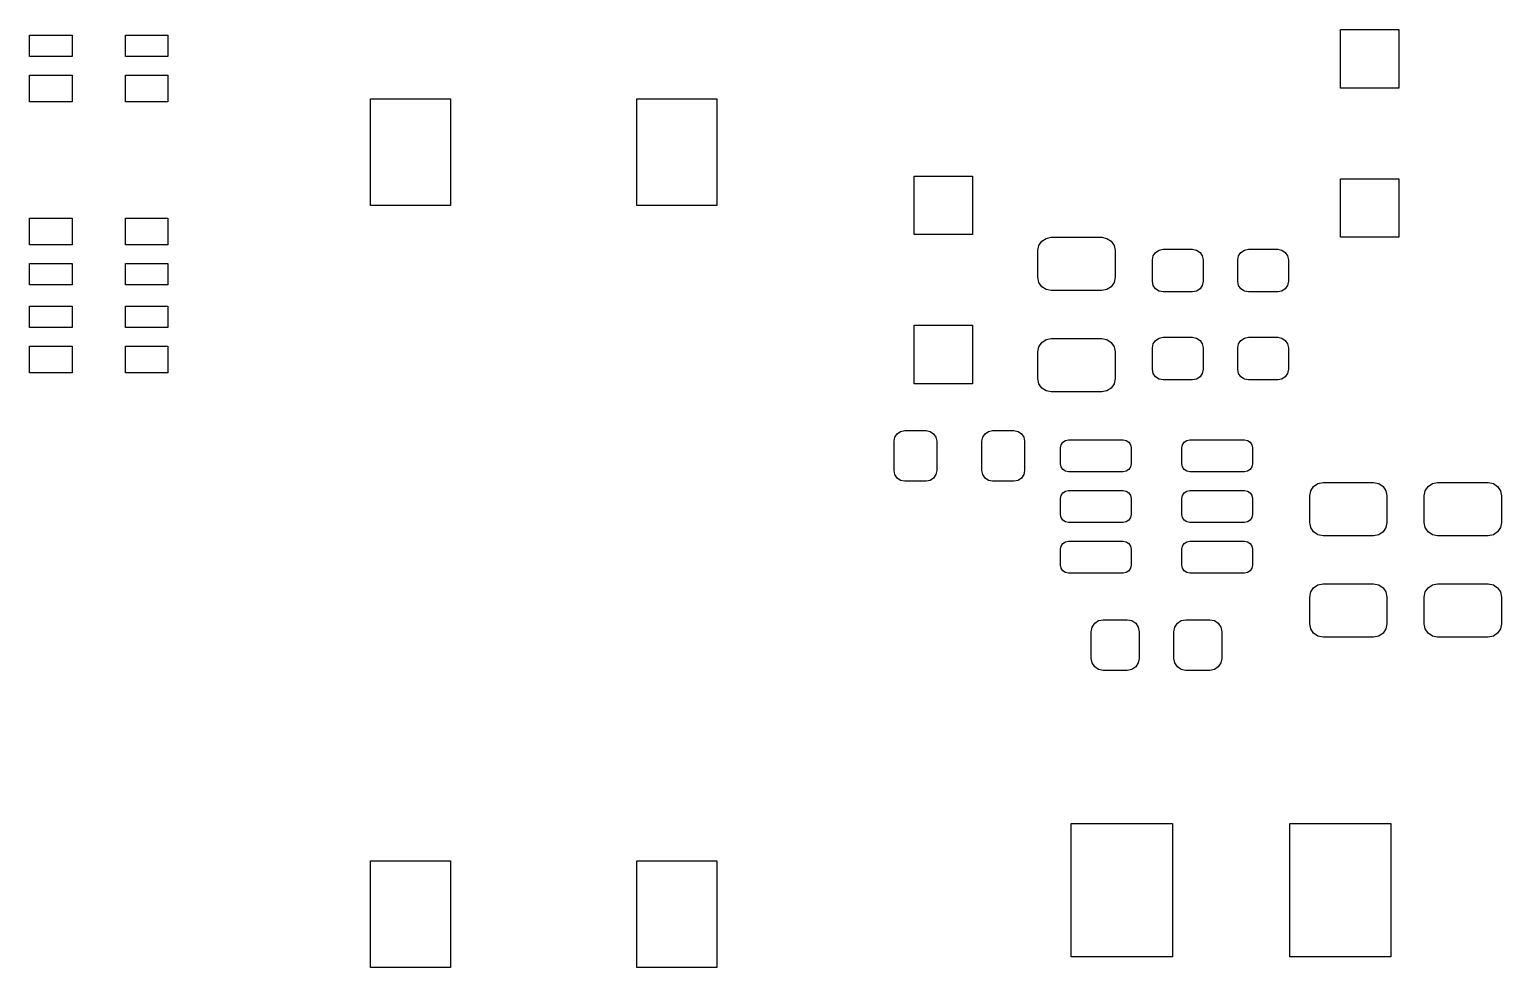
# Model space of a CAD drawing. Extents: x 59.9 to 115.5, y -126.7 to -48.9.
# Drawn here: x 59.85 to 87.47, y -126.65 to -109.05 of the extents above; entities that cross this region are included whole.
import ezdxf

# ---------------------------------------------------------------- set-up
doc = ezdxf.new("R2010")
doc.units = 0
doc.layers.add('BLACK', color=7, linetype='CONTINUOUS')

msp = doc.modelspace()

# ---------------------------------------------------------------- linework, layer by layer
at = {"layer": 'BLACK', "linetype": 'CONTINUOUS'}
for p, q in [((84.45, -110.15), (84.45, -109.05)), ((84.45, -109.05), (85.55, -109.05)), ((85.55, -109.05), (85.55, -110.15)), ((59.85, -109.56), (59.85, -109.16)), ((59.85, -109.16), (60.65, -109.16)), ((60.65, -109.16), (60.65, -109.56)), ((61.65, -109.56), (61.65, -109.16)), ((61.65, -109.16), (62.45, -109.16)), ((62.45, -109.16), (62.45, -109.56)), ((60.65, -109.56), (59.85, -109.56)), ((62.45, -109.56), (61.65, -109.56)), ((59.85, -110.41), (59.85, -109.91)), ((59.85, -109.91), (60.65, -109.91)), ((60.65, -109.91), (60.65, -110.41)), ((61.65, -110.41), (61.65, -109.91)), ((61.65, -109.91), (62.45, -109.91)), ((62.45, -109.91), (62.45, -110.41)), ((85.55, -110.15), (84.45, -110.15)), ((60.65, -110.41), (59.85, -110.41)), ((62.45, -110.41), (61.65, -110.41)), ((66.25, -112.35), (66.25, -110.35)), ((66.25, -110.35), (67.75, -110.35)), ((67.75, -110.35), (67.75, -112.35)), ((71.25, -112.35), (71.25, -110.35)), ((71.25, -110.35), (72.75, -110.35)), ((72.75, -110.35), (72.75, -112.35)), ((76.45, -112.9), (76.45, -111.8)), ((76.45, -111.8), (77.55, -111.8)), ((77.55, -111.8), (77.55, -112.9)), ((84.45, -112.95), (84.45, -111.85)), ((84.45, -111.85), (85.55, -111.85)), ((85.55, -111.85), (85.55, -112.95)), ((67.75, -112.35), (66.25, -112.35)), ((72.75, -112.35), (71.25, -112.35)), ((59.85, -113.09), (59.85, -112.59)), ((59.85, -112.59), (60.65, -112.59)), ((60.65, -112.59), (60.65, -113.09)), ((61.65, -113.09), (61.65, -112.59)), ((61.65, -112.59), (62.45, -112.59)), ((62.45, -112.59), (62.45, -113.09)), ((77.55, -112.9), (76.45, -112.9)), ((78.8482, -113.023), (78.9293, -112.969)), ((78.9293, -112.969), (79.025, -112.95)), ((79.025, -112.95), (79.975, -112.95)), ((79.975, -112.95), (80.0707, -112.969)), ((80.0707, -112.969), (80.1518, -113.023)), ((85.55, -112.95), (84.45, -112.95)), ((60.65, -113.09), (59.85, -113.09)), ((62.45, -113.09), (61.65, -113.09)), ((78.775, -113.2), (78.794, -113.104)), ((78.775, -113.7), (78.775, -113.2)), ((78.794, -113.104), (78.8482, -113.023)), ((80.1518, -113.023), (80.206, -113.104)), ((80.206, -113.104), (80.225, -113.2)), ((80.225, -113.2), (80.225, -113.7)), ((80.9402, -113.298), (80.9836, -113.234)), ((80.9836, -113.234), (81.0485, -113.19)), ((81.0485, -113.19), (81.125, -113.175)), ((81.125, -113.175), (81.675, -113.175)), ((81.675, -113.175), (81.7515, -113.19)), ((81.7515, -113.19), (81.8164, -113.234)), ((81.8164, -113.234), (81.8598, -113.298)), ((82.5402, -113.298), (82.5836, -113.234)), ((82.5836, -113.234), (82.6485, -113.19)), ((82.6485, -113.19), (82.725, -113.175)), ((82.725, -113.175), (83.275, -113.175)), ((83.275, -113.175), (83.3515, -113.19)), ((83.3515, -113.19), (83.4164, -113.234)), ((83.4164, -113.234), (83.4598, -113.298)), ((59.85, -113.84), (59.85, -113.44)), ((59.85, -113.44), (60.65, -113.44)), ((60.65, -113.44), (60.65, -113.84)), ((61.65, -113.84), (61.65, -113.44)), ((61.65, -113.44), (62.45, -113.44)), ((62.45, -113.44), (62.45, -113.84)), ((80.925, -113.375), (80.9402, -113.298)), ((80.925, -113.775), (80.925, -113.375)), ((81.8598, -113.298), (81.875, -113.375)), ((81.875, -113.375), (81.875, -113.775)), ((82.525, -113.375), (82.5402, -113.298)), ((82.525, -113.775), (82.525, -113.375)), ((83.4598, -113.298), (83.475, -113.375)), ((83.475, -113.375), (83.475, -113.775)), ((78.794, -113.796), (78.775, -113.7)), ((78.8482, -113.877), (78.794, -113.796)), ((80.206, -113.796), (80.1518, -113.877)), ((80.225, -113.7), (80.206, -113.796)), ((80.9402, -113.852), (80.925, -113.775)), ((81.875, -113.775), (81.8598, -113.852)), ((82.5402, -113.852), (82.525, -113.775)), ((83.475, -113.775), (83.4598, -113.852)), ((60.65, -113.84), (59.85, -113.84)), ((62.45, -113.84), (61.65, -113.84)), ((78.9293, -113.931), (78.8482, -113.877)), ((79.025, -113.95), (78.9293, -113.931)), ((79.975, -113.95), (79.025, -113.95)), ((80.0707, -113.931), (79.975, -113.95)), ((80.1518, -113.877), (80.0707, -113.931)), ((80.9836, -113.916), (80.9402, -113.852)), ((81.0485, -113.96), (80.9836, -113.916)), ((81.125, -113.975), (81.0485, -113.96)), ((81.675, -113.975), (81.125, -113.975)), ((81.7515, -113.96), (81.675, -113.975)), ((81.8164, -113.916), (81.7515, -113.96)), ((81.8598, -113.852), (81.8164, -113.916)), ((82.5836, -113.916), (82.5402, -113.852)), ((82.6485, -113.96), (82.5836, -113.916)), ((82.725, -113.975), (82.6485, -113.96)), ((83.275, -113.975), (82.725, -113.975)), ((83.3515, -113.96), (83.275, -113.975)), ((83.4164, -113.916), (83.3515, -113.96)), ((83.4598, -113.852), (83.4164, -113.916)), ((59.85, -114.64), (59.85, -114.24)), ((59.85, -114.24), (60.65, -114.24)), ((60.65, -114.24), (60.65, -114.64)), ((61.65, -114.64), (61.65, -114.24)), ((61.65, -114.24), (62.45, -114.24)), ((62.45, -114.24), (62.45, -114.64)), ((60.65, -114.64), (59.85, -114.64)), ((62.45, -114.64), (61.65, -114.64)), ((76.45, -115.7), (76.45, -114.6)), ((76.45, -114.6), (77.55, -114.6)), ((77.55, -114.6), (77.55, -115.7)), ((78.8482, -114.923), (78.9293, -114.869)), ((78.9293, -114.869), (79.025, -114.85)), ((79.025, -114.85), (79.975, -114.85)), ((79.975, -114.85), (80.0707, -114.869)), ((80.0707, -114.869), (80.1518, -114.923)), ((80.9402, -114.948), (80.9836, -114.884)), ((80.9836, -114.884), (81.0485, -114.84)), ((81.0485, -114.84), (81.125, -114.825)), ((81.125, -114.825), (81.675, -114.825)), ((81.675, -114.825), (81.7515, -114.84)), ((81.7515, -114.84), (81.8164, -114.884)), ((81.8164, -114.884), (81.8598, -114.948)), ((82.5402, -114.948), (82.5836, -114.884)), ((82.5836, -114.884), (82.6485, -114.84)), ((82.6485, -114.84), (82.725, -114.825)), ((82.725, -114.825), (83.275, -114.825)), ((83.275, -114.825), (83.3515, -114.84)), ((83.3515, -114.84), (83.4164, -114.884)), ((83.4164, -114.884), (83.4598, -114.948)), ((59.85, -115.49), (59.85, -114.99)), ((59.85, -114.99), (60.65, -114.99)), ((60.65, -114.99), (60.65, -115.49)), ((61.65, -115.49), (61.65, -114.99)), ((61.65, -114.99), (62.45, -114.99)), ((62.45, -114.99), (62.45, -115.49)), ((78.775, -115.1), (78.794, -115.004)), ((78.775, -115.6), (78.775, -115.1)), ((78.794, -115.004), (78.8482, -114.923)), ((80.1518, -114.923), (80.206, -115.004)), ((80.206, -115.004), (80.225, -115.1)), ((80.225, -115.1), (80.225, -115.6)), ((80.925, -115.025), (80.9402, -114.948)), ((80.925, -115.425), (80.925, -115.025)), ((81.8598, -114.948), (81.875, -115.025)), ((81.875, -115.025), (81.875, -115.425)), ((82.525, -115.025), (82.5402, -114.948)), ((82.525, -115.425), (82.525, -115.025)), ((83.4598, -114.948), (83.475, -115.025)), ((83.475, -115.025), (83.475, -115.425)), ((80.9402, -115.502), (80.925, -115.425)), ((81.875, -115.425), (81.8598, -115.502)), ((82.5402, -115.502), (82.525, -115.425)), ((83.475, -115.425), (83.4598, -115.502)), ((60.65, -115.49), (59.85, -115.49)), ((62.45, -115.49), (61.65, -115.49)), ((77.55, -115.7), (76.45, -115.7)), ((78.794, -115.696), (78.775, -115.6)), ((78.8482, -115.777), (78.794, -115.696)), ((80.206, -115.696), (80.1518, -115.777)), ((80.225, -115.6), (80.206, -115.696)), ((80.9836, -115.566), (80.9402, -115.502)), ((81.0485, -115.61), (80.9836, -115.566)), ((81.125, -115.625), (81.0485, -115.61)), ((81.675, -115.625), (81.125, -115.625)), ((81.7515, -115.61), (81.675, -115.625)), ((81.8164, -115.566), (81.7515, -115.61)), ((81.8598, -115.502), (81.8164, -115.566)), ((82.5836, -115.566), (82.5402, -115.502)), ((82.6485, -115.61), (82.5836, -115.566)), ((82.725, -115.625), (82.6485, -115.61)), ((83.275, -115.625), (82.725, -115.625)), ((83.3515, -115.61), (83.275, -115.625)), ((83.4164, -115.566), (83.3515, -115.61)), ((83.4598, -115.502), (83.4164, -115.566)), ((78.9293, -115.831), (78.8482, -115.777)), ((79.025, -115.85), (78.9293, -115.831)), ((79.975, -115.85), (79.025, -115.85)), ((80.0707, -115.831), (79.975, -115.85)), ((80.1518, -115.777), (80.0707, -115.831)), ((76.1985, -116.59), (76.275, -116.575)), ((76.275, -116.575), (76.675, -116.575)), ((76.675, -116.575), (76.7515, -116.59)), ((77.8485, -116.59), (77.925, -116.575)), ((77.925, -116.575), (78.325, -116.575)), ((78.325, -116.575), (78.4015, -116.59)), ((76.075, -116.775), (76.0902, -116.698)), ((76.075, -117.325), (76.075, -116.775)), ((76.0902, -116.698), (76.1336, -116.634)), ((76.1336, -116.634), (76.1985, -116.59)), ((76.7515, -116.59), (76.8164, -116.634)), ((76.8164, -116.634), (76.8598, -116.698)), ((76.8598, -116.698), (76.875, -116.775)), ((76.875, -116.775), (76.875, -117.325)), ((77.725, -116.775), (77.7402, -116.698)), ((77.725, -117.325), (77.725, -116.775)), ((77.7402, -116.698), (77.7836, -116.634)), ((77.7836, -116.634), (77.8485, -116.59)), ((78.4015, -116.59), (78.4664, -116.634)), ((78.4664, -116.634), (78.5098, -116.698)), ((78.5098, -116.698), (78.525, -116.775)), ((78.525, -116.775), (78.525, -117.325)), ((79.2, -116.9), (79.2114, -116.843)), ((79.2114, -116.843), (79.2439, -116.794)), ((79.2439, -116.794), (79.2926, -116.761)), ((79.2926, -116.761), (79.35, -116.75)), ((79.35, -116.75), (80.375, -116.75)), ((80.375, -116.75), (80.4324, -116.761)), ((80.4324, -116.761), (80.4811, -116.794)), ((80.4811, -116.794), (80.5136, -116.843)), ((80.5136, -116.843), (80.525, -116.9)), ((81.475, -116.9), (81.4864, -116.843)), ((81.4864, -116.843), (81.5189, -116.794)), ((81.5189, -116.794), (81.5676, -116.761)), ((81.5676, -116.761), (81.625, -116.75)), ((81.625, -116.75), (82.65, -116.75)), ((82.65, -116.75), (82.7074, -116.761)), ((82.7074, -116.761), (82.7561, -116.794)), ((82.7561, -116.794), (82.7886, -116.843)), ((82.7886, -116.843), (82.8, -116.9)), ((79.2, -117.2), (79.2, -116.9)), ((80.525, -116.9), (80.525, -117.2)), ((81.475, -117.2), (81.475, -116.9)), ((82.8, -116.9), (82.8, -117.2)), ((76.0902, -117.402), (76.075, -117.325)), ((76.1336, -117.466), (76.0902, -117.402)), ((76.8598, -117.402), (76.8164, -117.466)), ((76.875, -117.325), (76.8598, -117.402)), ((77.7402, -117.402), (77.725, -117.325)), ((77.7836, -117.466), (77.7402, -117.402)), ((78.5098, -117.402), (78.4664, -117.466)), ((78.525, -117.325), (78.5098, -117.402)), ((79.2114, -117.257), (79.2, -117.2)), ((79.2439, -117.306), (79.2114, -117.257)), ((79.2926, -117.339), (79.2439, -117.306)), ((79.35, -117.35), (79.2926, -117.339)), ((80.375, -117.35), (79.35, -117.35)), ((80.4324, -117.339), (80.375, -117.35)), ((80.4811, -117.306), (80.4324, -117.339)), ((80.5136, -117.257), (80.4811, -117.306)), ((80.525, -117.2), (80.5136, -117.257)), ((81.4864, -117.257), (81.475, -117.2)), ((81.5189, -117.306), (81.4864, -117.257)), ((81.5676, -117.339), (81.5189, -117.306)), ((81.625, -117.35), (81.5676, -117.339)), ((82.65, -117.35), (81.625, -117.35)), ((82.7074, -117.339), (82.65, -117.35)), ((82.7561, -117.306), (82.7074, -117.339)), ((82.7886, -117.257), (82.7561, -117.306)), ((82.8, -117.2), (82.7886, -117.257)), ((76.1985, -117.51), (76.1336, -117.466)), ((76.275, -117.525), (76.1985, -117.51)), ((76.675, -117.525), (76.275, -117.525)), ((76.7515, -117.51), (76.675, -117.525)), ((76.8164, -117.466), (76.7515, -117.51)), ((77.8485, -117.51), (77.7836, -117.466)), ((77.925, -117.525), (77.8485, -117.51)), ((78.325, -117.525), (77.925, -117.525)), ((78.4015, -117.51), (78.325, -117.525)), ((78.4664, -117.466), (78.4015, -117.51)), ((83.894, -117.704), (83.9482, -117.623)), ((83.9482, -117.623), (84.0293, -117.569)), ((84.0293, -117.569), (84.125, -117.55)), ((84.125, -117.55), (85.075, -117.55)), ((85.075, -117.55), (85.1707, -117.569)), ((85.1707, -117.569), (85.2518, -117.623)), ((85.2518, -117.623), (85.306, -117.704)), ((86.044, -117.704), (86.0982, -117.623)), ((86.0982, -117.623), (86.1793, -117.569)), ((86.1793, -117.569), (86.275, -117.55)), ((86.275, -117.55), (87.225, -117.55)), ((87.225, -117.55), (87.3207, -117.569)), ((87.3207, -117.569), (87.4018, -117.623)), ((87.4018, -117.623), (87.456, -117.704)), ((79.2, -117.85), (79.2114, -117.793)), ((79.2, -118.15), (79.2, -117.85)), ((79.2114, -117.793), (79.2439, -117.744)), ((79.2439, -117.744), (79.2926, -117.711)), ((79.2926, -117.711), (79.35, -117.7)), ((79.35, -117.7), (80.375, -117.7)), ((80.375, -117.7), (80.4324, -117.711)), ((80.4324, -117.711), (80.4811, -117.744)), ((80.4811, -117.744), (80.5136, -117.793)), ((80.5136, -117.793), (80.525, -117.85)), ((80.525, -117.85), (80.525, -118.15)), ((81.475, -117.85), (81.4864, -117.793)), ((81.475, -118.15), (81.475, -117.85)), ((81.4864, -117.793), (81.5189, -117.744)), ((81.5189, -117.744), (81.5676, -117.711)), ((81.5676, -117.711), (81.625, -117.7)), ((81.625, -117.7), (82.65, -117.7)), ((82.65, -117.7), (82.7074, -117.711)), ((82.7074, -117.711), (82.7561, -117.744)), ((82.7561, -117.744), (82.7886, -117.793)), ((82.7886, -117.793), (82.8, -117.85)), ((82.8, -117.85), (82.8, -118.15)), ((83.875, -117.8), (83.894, -117.704)), ((83.875, -118.3), (83.875, -117.8)), ((85.306, -117.704), (85.325, -117.8)), ((85.325, -117.8), (85.325, -118.3)), ((86.025, -117.8), (86.044, -117.704)), ((86.025, -118.3), (86.025, -117.8)), ((87.456, -117.704), (87.475, -117.8)), ((87.475, -117.8), (87.475, -118.3)), ((79.2114, -118.207), (79.2, -118.15)), ((79.2439, -118.256), (79.2114, -118.207)), ((80.5136, -118.207), (80.4811, -118.256)), ((80.525, -118.15), (80.5136, -118.207)), ((81.4864, -118.207), (81.475, -118.15)), ((81.5189, -118.256), (81.4864, -118.207)), ((82.7886, -118.207), (82.7561, -118.256)), ((82.8, -118.15), (82.7886, -118.207)), ((79.2926, -118.289), (79.2439, -118.256)), ((79.35, -118.3), (79.2926, -118.289)), ((80.375, -118.3), (79.35, -118.3)), ((80.4324, -118.289), (80.375, -118.3)), ((80.4811, -118.256), (80.4324, -118.289)), ((81.5676, -118.289), (81.5189, -118.256)), ((81.625, -118.3), (81.5676, -118.289)), ((82.65, -118.3), (81.625, -118.3)), ((82.7074, -118.289), (82.65, -118.3)), ((82.7561, -118.256), (82.7074, -118.289)), ((83.894, -118.396), (83.875, -118.3)), ((83.9482, -118.477), (83.894, -118.396)), ((84.0293, -118.531), (83.9482, -118.477)), ((85.2518, -118.477), (85.1707, -118.531)), ((85.306, -118.396), (85.2518, -118.477)), ((85.325, -118.3), (85.306, -118.396)), ((86.044, -118.396), (86.025, -118.3)), ((86.0982, -118.477), (86.044, -118.396)), ((86.1793, -118.531), (86.0982, -118.477)), ((87.4018, -118.477), (87.3207, -118.531)), ((87.456, -118.396), (87.4018, -118.477)), ((87.475, -118.3), (87.456, -118.396)), ((79.2, -118.8), (79.2114, -118.743)), ((79.2114, -118.743), (79.2439, -118.694)), ((79.2439, -118.694), (79.2926, -118.661)), ((79.2926, -118.661), (79.35, -118.65)), ((79.35, -118.65), (80.375, -118.65)), ((80.375, -118.65), (80.4324, -118.661)), ((80.4324, -118.661), (80.4811, -118.694)), ((80.4811, -118.694), (80.5136, -118.743)), ((80.5136, -118.743), (80.525, -118.8)), ((81.475, -118.8), (81.4864, -118.743)), ((81.4864, -118.743), (81.5189, -118.694)), ((81.5189, -118.694), (81.5676, -118.661)), ((81.5676, -118.661), (81.625, -118.65)), ((81.625, -118.65), (82.65, -118.65)), ((82.65, -118.65), (82.7074, -118.661)), ((82.7074, -118.661), (82.7561, -118.694)), ((82.7561, -118.694), (82.7886, -118.743)), ((82.7886, -118.743), (82.8, -118.8)), ((84.125, -118.55), (84.0293, -118.531)), ((85.075, -118.55), (84.125, -118.55)), ((85.1707, -118.531), (85.075, -118.55)), ((86.275, -118.55), (86.1793, -118.531)), ((87.225, -118.55), (86.275, -118.55)), ((87.3207, -118.531), (87.225, -118.55)), ((79.2, -119.1), (79.2, -118.8)), ((80.525, -118.8), (80.525, -119.1)), ((81.475, -119.1), (81.475, -118.8)), ((82.8, -118.8), (82.8, -119.1)), ((79.2114, -119.157), (79.2, -119.1)), ((79.2439, -119.206), (79.2114, -119.157)), ((79.2926, -119.239), (79.2439, -119.206)), ((79.35, -119.25), (79.2926, -119.239)), ((80.375, -119.25), (79.35, -119.25)), ((80.4324, -119.239), (80.375, -119.25)), ((80.4811, -119.206), (80.4324, -119.239)), ((80.5136, -119.157), (80.4811, -119.206)), ((80.525, -119.1), (80.5136, -119.157)), ((81.4864, -119.157), (81.475, -119.1)), ((81.5189, -119.206), (81.4864, -119.157)), ((81.5676, -119.239), (81.5189, -119.206)), ((81.625, -119.25), (81.5676, -119.239)), ((82.65, -119.25), (81.625, -119.25)), ((82.7074, -119.239), (82.65, -119.25)), ((82.7561, -119.206), (82.7074, -119.239)), ((82.7886, -119.157), (82.7561, -119.206)), ((82.8, -119.1), (82.7886, -119.157)), ((83.875, -119.7), (83.894, -119.604)), ((83.894, -119.604), (83.9482, -119.523)), ((83.9482, -119.523), (84.0293, -119.469)), ((84.0293, -119.469), (84.125, -119.45)), ((84.125, -119.45), (85.075, -119.45)), ((85.075, -119.45), (85.1707, -119.469)), ((85.1707, -119.469), (85.2518, -119.523)), ((85.2518, -119.523), (85.306, -119.604)), ((85.306, -119.604), (85.325, -119.7)), ((86.025, -119.7), (86.044, -119.604)), ((86.044, -119.604), (86.0982, -119.523)), ((86.0982, -119.523), (86.1793, -119.469)), ((86.1793, -119.469), (86.275, -119.45)), ((86.275, -119.45), (87.225, -119.45)), ((87.225, -119.45), (87.3207, -119.469)), ((87.3207, -119.469), (87.4018, -119.523)), ((87.4018, -119.523), (87.456, -119.604)), ((87.456, -119.604), (87.475, -119.7)), ((83.875, -120.2), (83.875, -119.7)), ((85.325, -119.7), (85.325, -120.2)), ((86.025, -120.2), (86.025, -119.7)), ((87.475, -119.7), (87.475, -120.2)), ((79.8409, -120.191), (79.9139, -120.142)), ((79.9139, -120.142), (80, -120.125)), ((80, -120.125), (80.45, -120.125)), ((80.45, -120.125), (80.5361, -120.142)), ((80.5361, -120.142), (80.6091, -120.191)), ((81.3909, -120.191), (81.4639, -120.142)), ((81.4639, -120.142), (81.55, -120.125)), ((81.55, -120.125), (82, -120.125)), ((82, -120.125), (82.0861, -120.142)), ((82.0861, -120.142), (82.1591, -120.191)), ((79.775, -120.35), (79.7921, -120.264)), ((79.775, -120.85), (79.775, -120.35)), ((79.7921, -120.264), (79.8409, -120.191)), ((80.6091, -120.191), (80.6579, -120.264)), ((80.6579, -120.264), (80.675, -120.35)), ((80.675, -120.35), (80.675, -120.85)), ((81.325, -120.35), (81.3421, -120.264)), ((81.325, -120.85), (81.325, -120.35)), ((81.3421, -120.264), (81.3909, -120.191)), ((82.1591, -120.191), (82.2079, -120.264)), ((82.2079, -120.264), (82.225, -120.35)), ((82.225, -120.35), (82.225, -120.85)), ((83.894, -120.296), (83.875, -120.2)), ((83.9482, -120.377), (83.894, -120.296)), ((84.0293, -120.431), (83.9482, -120.377)), ((84.125, -120.45), (84.0293, -120.431)), ((85.1707, -120.431), (85.075, -120.45)), ((85.2518, -120.377), (85.1707, -120.431)), ((85.306, -120.296), (85.2518, -120.377)), ((85.325, -120.2), (85.306, -120.296)), ((86.044, -120.296), (86.025, -120.2)), ((86.0982, -120.377), (86.044, -120.296)), ((86.1793, -120.431), (86.0982, -120.377)), ((86.275, -120.45), (86.1793, -120.431)), ((87.3207, -120.431), (87.225, -120.45)), ((87.4018, -120.377), (87.3207, -120.431)), ((87.456, -120.296), (87.4018, -120.377)), ((87.475, -120.2), (87.456, -120.296)), ((85.075, -120.45), (84.125, -120.45)), ((87.225, -120.45), (86.275, -120.45)), ((79.7921, -120.936), (79.775, -120.85)), ((79.8409, -121.009), (79.7921, -120.936)), ((80.6579, -120.936), (80.6091, -121.009)), ((80.675, -120.85), (80.6579, -120.936)), ((81.3421, -120.936), (81.325, -120.85)), ((81.3909, -121.009), (81.3421, -120.936)), ((82.2079, -120.936), (82.1591, -121.009)), ((82.225, -120.85), (82.2079, -120.936)), ((79.9139, -121.058), (79.8409, -121.009)), ((80, -121.075), (79.9139, -121.058)), ((80.45, -121.075), (80, -121.075)), ((80.5361, -121.058), (80.45, -121.075)), ((80.6091, -121.009), (80.5361, -121.058)), ((81.4639, -121.058), (81.3909, -121.009)), ((81.55, -121.075), (81.4639, -121.058)), ((82, -121.075), (81.55, -121.075)), ((82.0861, -121.058), (82, -121.075)), ((82.1591, -121.009), (82.0861, -121.058)), ((79.4, -126.45), (79.4, -123.95)), ((79.4, -123.95), (81.3, -123.95)), ((81.3, -123.95), (81.3, -126.45)), ((83.5, -126.45), (83.5, -123.95)), ((83.5, -123.95), (85.4, -123.95)), ((85.4, -123.95), (85.4, -126.45)), ((66.25, -126.65), (66.25, -124.65)), ((66.25, -124.65), (67.75, -124.65)), ((67.75, -124.65), (67.75, -126.65)), ((71.25, -126.65), (71.25, -124.65)), ((71.25, -124.65), (72.75, -124.65)), ((72.75, -124.65), (72.75, -126.65)), ((81.3, -126.45), (79.4, -126.45)), ((85.4, -126.45), (83.5, -126.45)), ((67.75, -126.65), (66.25, -126.65)), ((72.75, -126.65), (71.25, -126.65))]:
    msp.add_line(p, q, dxfattribs=at)

doc.saveas('drawing.dxf')
